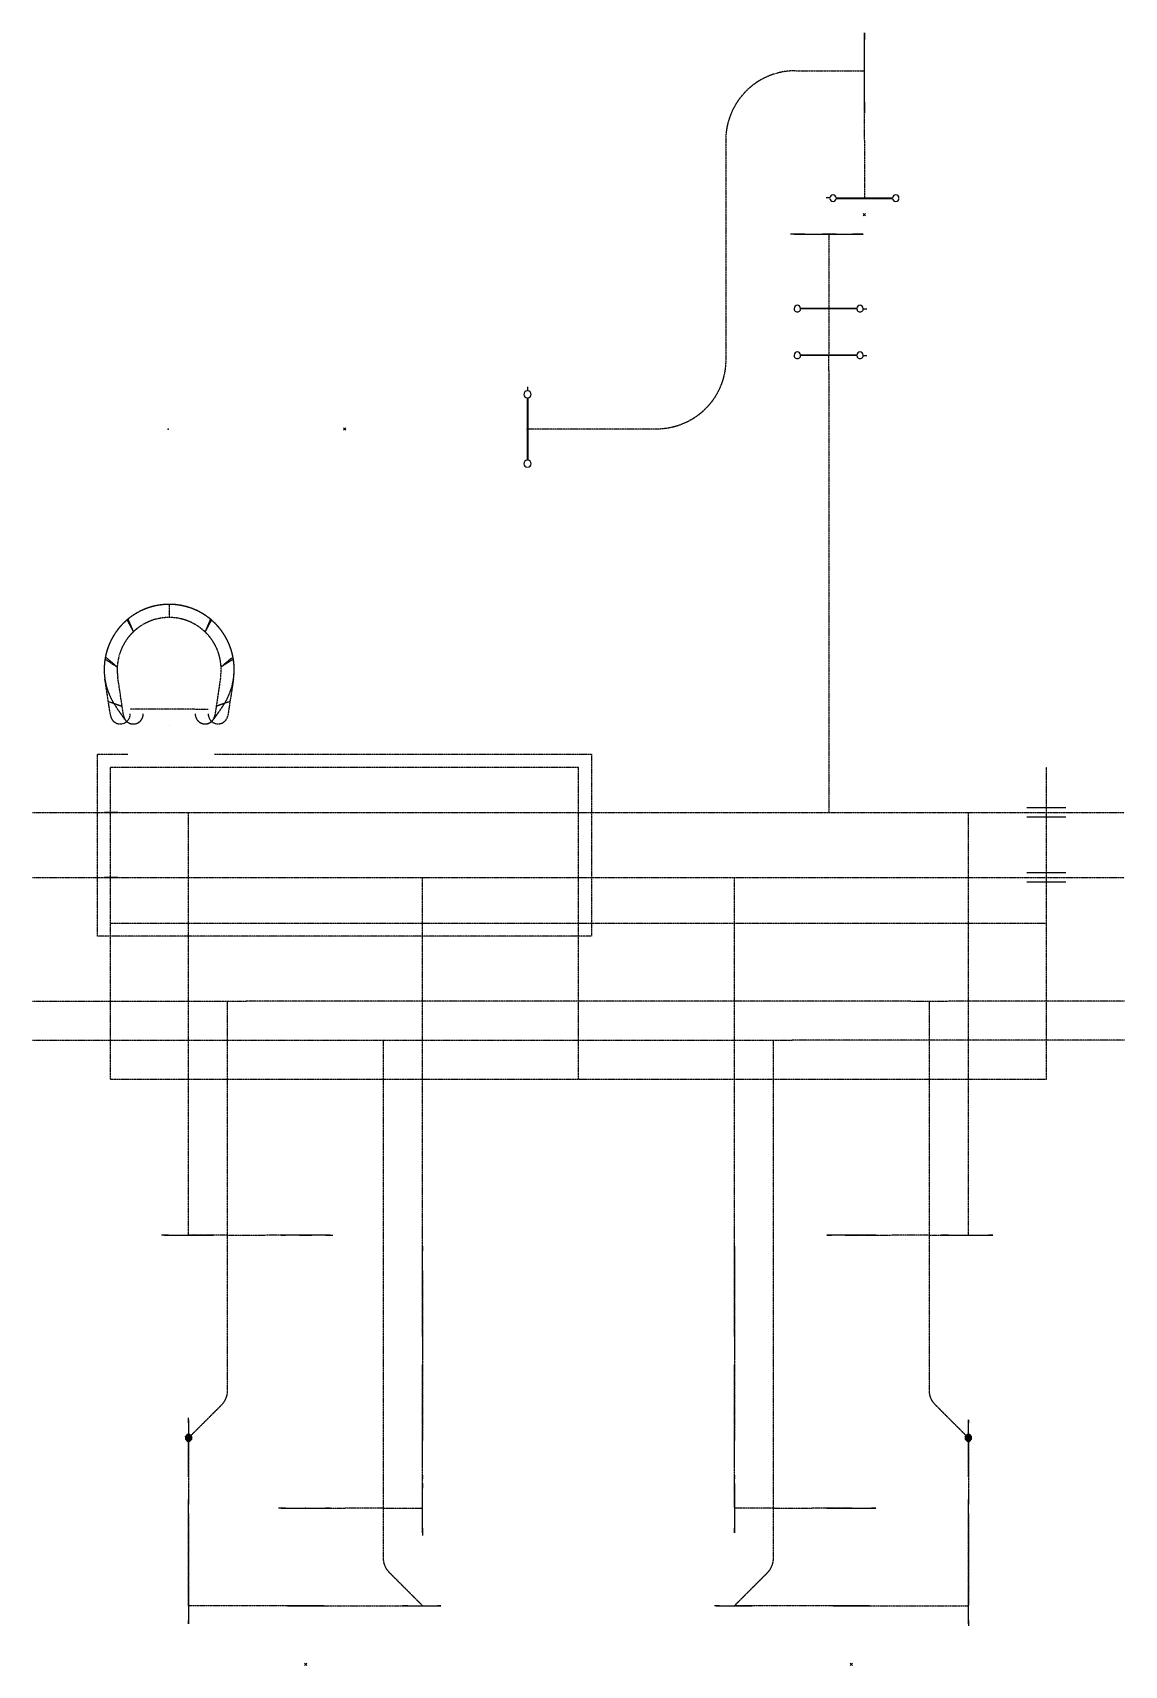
# Model space of a CAD drawing. Extents: x -600 to 7800, y -4509 to 8049.
import ezdxf

# ---------------------------------------------------------------- set-up
doc = ezdxf.new("R2010")
doc.units = 0
doc.linetypes.add('CENTER', pattern=[2, 1.25, -0.25, 0.25, -0.25])
doc.layers.get('0').update_dxf_attribs({"linetype": 'CONTINUOUS'})
for name, color, linetype in [('_100-OH-7001-300_MM-IH50', 2, 'CONTINUOUS'), ('_100-OH-7002-300_MM-IH50', 2, 'CONTINUOUS'), ('_100-OH-7101-300_MM-IH50', 2, 'CONTINUOUS'), ('_100-OH-7102-300_MM-IH50', 2, 'CONTINUOUS'), ('_150-OH-7000-300_MM-IH50', 4, 'CONTINUOUS'), ('_150-OH-7100-300_MM-IH50', 4, 'CONTINUOUS'), ('_200-CU-4003-150_MM', 11, 'CONTINUOUS'), ('_200-CU-4004-150_MM', 11, 'CONTINUOUS'), ('_200-CU-4101-150_MM', 11, 'CONTINUOUS'), ('_200-CU-4102-150_MM', 11, 'CONTINUOUS'), ('_300-CU-4000-150_MM', 40, 'CONTINUOUS'), ('_300-CU-4002-150_MM', 40, 'CONTINUOUS'), ('_300-CU-4100-150_MM', 40, 'CONTINUOUS'), ('_350-CU-4001-150_MM', 80, 'CONTINUOUS'), ('Cl', 6, 'CENTER'), ('Equip', 3, 'CONTINUOUS'), ('System', 7, 'CONTINUOUS')]:
    doc.layers.add(name, color=color, linetype=linetype)

# ---------------------------------------------------------------- blocks, each defined once
blk = doc.blocks.new('xatb')
for p, q in [((-0.35, -0.35), (0.35, 0.35)), ((0.35, -0.35), (-0.35, 0.35))]:
    blk.add_line(p, q)
blk = doc.blocks.new('STOPSIGN')
h = blk.add_hatch()
h.set_pattern_fill('ANSI31', color=1, scale=0.2, style=0)
h.set_pattern_definition([(45, (0, 0), (-0.01767767, 0.01767767), [])])
h.paths.add_polyline_path([(0.41, 1), (-0.41, 1), (-1, 0.41), (-1, -0.41), (-0.41, -1), (0.41, -1), (1, -0.41), (1, 0.41)])
h.paths.add_polyline_path([(0.25, 0, -1), (-0.25, 0, -1)], flags=16)
at = {"color": 1}
for p, q in [((-0.25, 0), (0.25, 0)), ((0, -0.25), (0, 0.25))]:
    blk.add_line(p, q, dxfattribs=at)
blk.add_lwpolyline([(-1, -0.41), (-0.41, -1), (0.41, -1), (1, -0.41), (1, 0.41), (0.41, 1), (-0.41, 1), (-1, 0.41)], close=True, dxfattribs=at)
blk.add_circle((0, 0), 0.25, dxfattribs=at)
blk = doc.blocks.new('gasl')
for p, q in [((0, 0.9), (0, 0)), ((0, 0), (0, -0.9))]:
    blk.add_line(p, q)
for centre in [(0, 1), (0, -1)]:
    blk.add_arc(centre, 0.1, 90, 270)
blk = doc.blocks.new('gasr')
for p, q in [((0, 1.1), (0, 1.21875)), ((0, 0.9), (0, 0)), ((0, 0), (0, -0.9))]:
    blk.add_line(p, q)
for centre in [(0, 1), (0, -1)]:
    blk.add_arc(centre, 0.1, 270, 90)
blk = doc.blocks.new('H1')
blk.add_line((1, 0), (0, 0))
at = {"const_width": 0.0312}
for points in [[(0.016, 0, 1), (-0.016, 0, 1)], [(1.016, 0, 1), (0.984, 0, 1)]]:
    blk.add_lwpolyline(points, format="xyb", close=True, dxfattribs=at)
blk.add_solid([(0.031, 0), (0.198, 0.028), (0.198, -0.028)])
blk = doc.blocks.new('H2')
for p, q in [((0.83, 0.48), (0, 0)), ((0.83, -0.48), (0, 0)), ((1, 0.58), (0.83, 0.48)), ((0.83, -0.48), (0.83, 0.48)), ((1, 0.46), (0.83, 0.36)), ((1, 0.34), (0.83, 0.24)), ((1, 0.22), (0.83, 0.12)), ((1, 0.1), (0.83, 0)), ((1, -0.02), (0.83, -0.12)), ((1, -0.14), (0.83, -0.24)), ((1, -0.26), (0.83, -0.36)), ((1, -0.38), (0.83, -0.48))]:
    blk.add_line(p, q)
at = {"const_width": 0.0521}
blk.add_lwpolyline([(0.03, 0, 1), (-0.03, 0, 1)], format="xyb", close=True, dxfattribs=at)
blk = doc.blocks.new('H6')
for p, q in [((0.5, 0.12), (-0.5, 0.12)), ((0.5, -0.12), (-0.5, -0.12))]:
    blk.add_line(p, q)

msp = doc.modelspace()

# ---------------------------------------------------------------- linework, layer by layer
at = {"extrusion": (0, 0, -1)}
for p, q in [((5800, 7756, 1520), (5800, 7756, 1520)), ((5525, 5747, 2849), (5525, 5747, 2849)), ((2400, -3300, 1156), (2400, -3300, 1156)), ((4800, -3300, 1156), (4800, -3300, 1156))]:
    msp.add_line(p, q, dxfattribs=at)
at = {"extrusion": (0, 1, 0)}
for p, q in [((600, -2759, 844), (600, -2759, 844)), ((6600, -2759, 844), (6600, -2759, 844)), ((600, -3099, 1550), (600, -3099, 1550)), ((6600, -3099, 1550), (6600, -3099, 1550))]:
    msp.add_line(p, q, dxfattribs=at)
at = {"extrusion": (1.83691e-16, 1, 0)}
msp.add_point((5800, 6775, 650), dxfattribs=at)
for p in [(5525, 6500, 1150), (1500, -1200, 1956), (5700, -1200, 1956), (1500, -3300, 1956), (5700, -3300, 1956), (1500, -4050, 1956), (5700, -4050, 1956)]:
    msp.add_point(p)
at = {"extrusion": (-1, 1.83691e-16, 0)}
msp.add_point((443, 5000, 7535), dxfattribs=at)
at = {"extrusion": (1, 3.83537e-17, 0)}
msp.add_point((3206, 5000, 3135), dxfattribs=at)
at = {"extrusion": (0, 0, -1)}
for p in [(1500, -1200, 1044), (5700, -1200, 1044), (1500, -4050, 1044), (5700, -4050, 1044)]:
    msp.add_point(p, dxfattribs=at)
at = {"layer": '_100-OH-7001-300_MM-IH50', "color": 6, "linetype": 'CENTER', "extrusion": (0, -1, 0)}
for points, elevation in [([(900, 4054), (900, 3410)], -600), ([(1500, 2045), (1500, 1959)], 4050)]:
    msp.add_lwpolyline(points, dxfattribs=dict(at, elevation=elevation))
at = {"layer": '_100-OH-7001-300_MM-IH50', "color": 6, "linetype": 'CENTER', "extrusion": (1, 0, 0)}
for points, elevation in [([(600, 3410), (600, 3410, -0.414215), (448, 3257, -0.414215)], 900), ([(-2759, 602), (-2759, 602, -0.414215), (-2912, 450, -0.414215)], 600), ([(-3898, 450), (-3898, 450, -0.414215), (-4050, 602, -0.414215)], 600)]:
    msp.add_lwpolyline(points, format="xyb", dxfattribs=dict(at, elevation=elevation))
at = {"layer": '_100-OH-7001-300_MM-IH50', "color": 6, "linetype": 'CENTER', "extrusion": (-1, 0, 0)}
for points, elevation in [([(2396, 3257), (-448, 3257)], -900), ([(2759, 602), (2759, 688)], -600), ([(2759, 691), (2759, 996)], -600), ([(2759, 1085), (2759, 999)], -600), ([(2759, 1085), (2759, 1445)], -600), ([(2759, 1655), (2759, 3105)], -600), ([(2858, 1550), (2937, 1550)], -600), ([(3062, 450), (2912, 450)], -600), ([(2940, 1550), (3258, 1550)], -600), ([(3062, 450), (3163, 437)], -600), ([(3163, 437), (3243, 437)], -600), ([(3563, 437), (3246, 437)], -600), ([(3340, 1550), (3261, 1550)], -600), ([(3340, 1550), (3952, 1550)], -600), ([(3646, 437), (3567, 437)], -600), ([(3898, 450), (3748, 450)], -600), ([(4050, 602), (4050, 688)], -600), ([(4050, 691), (4050, 996)], -600), ([(4050, 1085), (4050, 999)], -600), ([(4050, 1085), (4050, 1445)], -600), ([(4050, 1655), (4050, 2045)], -600)]:
    msp.add_lwpolyline(points, dxfattribs=dict(at, elevation=elevation))
at = {"layer": '_100-OH-7001-300_MM-IH50', "color": 6, "linetype": 'CENTER', "extrusion": (0, 0, -1), "elevation": -3257}
msp.add_lwpolyline([(-708, -2652), (-855, -2504)], dxfattribs=at)
at = {"layer": '_100-OH-7001-300_MM-IH50', "color": 6, "linetype": 'CENTER', "elevation": 3257}
msp.add_lwpolyline([(855, -2504), (855, -2504, 0.198914), (900, -2396, 0.198914)], format="xyb", dxfattribs=at)
at = {"layer": '_100-OH-7001-300_MM-IH50', "color": 6, "linetype": 'CENTER', "extrusion": (-0.707107, 0.707107, 0), "elevation": -2375}
msp.add_lwpolyline([(1374, 3257), (1374, 3257, -0.414215), (1527, 3105, -0.414215)], format="xyb", dxfattribs=at)
at = {"layer": '_100-OH-7001-300_MM-IH50', "color": 6, "linetype": 'CENTER', "extrusion": (1, 0, 0), "elevation": 600}
for points in [[(-2759, 1445), (-2759, 1550), (-2858, 1550), (-2759, 1550), (-2759, 1655)], [(-3748, 450), (-3646, 437)], [(-4050, 1655), (-4050, 1550), (-3952, 1550), (-4050, 1550), (-4050, 1445)]]:
    msp.add_lwpolyline(points, dxfattribs=at)
at = {"layer": '_100-OH-7001-300_MM-IH50', "color": 6, "linetype": 'CENTER', "extrusion": (0, -1, 0), "elevation": 4050}
for points in [[(600, 2045), (600, 2045, -0.414215), (752, 2197, -0.414215)], [(1348, 2197), (1348, 2197, -0.414215), (1500, 2045, -0.414215)]]:
    msp.add_lwpolyline(points, format="xyb", dxfattribs=at)
at = {"layer": '_100-OH-7001-300_MM-IH50', "color": 6, "linetype": 'CENTER', "extrusion": (0, 1, 0), "elevation": -4050}
msp.add_lwpolyline([(-1348, 2197), (-752, 2197)], dxfattribs=at)
at = {"layer": '_100-OH-7002-300_MM-IH50', "color": 6, "linetype": 'CENTER', "extrusion": (0, -1, 0)}
for points, elevation in [([(6300, 4054), (6300, 3410)], -600), ([(5700, 2045), (5700, 1959)], 4050)]:
    msp.add_lwpolyline(points, dxfattribs=dict(at, elevation=elevation))
at = {"layer": '_100-OH-7002-300_MM-IH50', "color": 6, "linetype": 'CENTER', "extrusion": (1, 0, 0)}
for points, elevation in [([(600, 3410), (600, 3410, -0.414215), (448, 3257, -0.414215)], 6300), ([(-2759, 602), (-2759, 602, -0.414215), (-2912, 450, -0.414215)], 6600), ([(-3898, 450), (-3898, 450, -0.414215), (-4050, 602, -0.414215)], 6600)]:
    msp.add_lwpolyline(points, format="xyb", dxfattribs=dict(at, elevation=elevation))
for points, elevation in [([(-2396, 3257), (448, 3257)], 6300), ([(-2759, 602), (-2759, 688)], 6600), ([(-2759, 691), (-2759, 996)], 6600), ([(-2759, 1085), (-2759, 999)], 6600), ([(-2759, 1445), (-2759, 1550), (-2858, 1550), (-2759, 1550), (-2759, 1655)], 6600), ([(-2759, 1085), (-2759, 1445)], 6600), ([(-2759, 1655), (-2759, 3105)], 6600), ([(-2858, 1550), (-2937, 1550)], 6600), ([(-3062, 450), (-2912, 450)], 6600), ([(-2940, 1550), (-3258, 1550)], 6600), ([(-3163, 437), (-3243, 437)], 6600), ([(-3563, 437), (-3246, 437)], 6600), ([(-3340, 1550), (-3261, 1550)], 6600), ([(-3340, 1550), (-3952, 1550)], 6600), ([(-3646, 437), (-3567, 437)], 6600), ([(-3748, 450), (-3646, 437)], 6600), ([(-3898, 450), (-3748, 450)], 6600), ([(-4050, 1655), (-4050, 1550), (-3952, 1550), (-4050, 1550), (-4050, 1445)], 6600), ([(-4050, 602), (-4050, 688)], 6600), ([(-4050, 691), (-4050, 996)], 6600), ([(-4050, 1085), (-4050, 999)], 6600), ([(-4050, 1085), (-4050, 1445)], 6600), ([(-4050, 1655), (-4050, 2045)], 6600)]:
    msp.add_lwpolyline(points, dxfattribs=dict(at, elevation=elevation))
at = {"layer": '_100-OH-7002-300_MM-IH50', "color": 6, "linetype": 'CENTER', "extrusion": (0, 0, -1), "elevation": -3257}
msp.add_lwpolyline([(-6345, -2504), (-6345, -2504, 0.198914), (-6300, -2396, 0.198914)], format="xyb", dxfattribs=at)
msp.add_lwpolyline([(-6492, -2652), (-6345, -2504)], dxfattribs=at)
at = {"layer": '_100-OH-7002-300_MM-IH50', "color": 6, "linetype": 'CENTER', "extrusion": (-0.707107, -0.707107, 0), "elevation": -2716}
msp.add_lwpolyline([(6466, 3257), (6466, 3257, -0.414215), (6618, 3105, -0.414215)], format="xyb", dxfattribs=at)
at = {"layer": '_100-OH-7002-300_MM-IH50', "color": 6, "linetype": 'CENTER', "extrusion": (-1, 0, 0), "elevation": -6600}
msp.add_lwpolyline([(3062, 450), (3163, 437)], dxfattribs=at)
at = {"layer": '_100-OH-7002-300_MM-IH50', "color": 6, "linetype": 'CENTER', "extrusion": (0, 1, 0), "elevation": -4050}
for points in [[(-5852, 2197), (-5852, 2197, -0.414215), (-5700, 2045, -0.414215)], [(-6600, 2045), (-6600, 2045, -0.414215), (-6448, 2197, -0.414215)]]:
    msp.add_lwpolyline(points, format="xyb", dxfattribs=at)
msp.add_lwpolyline([(-5852, 2197), (-6448, 2197)], dxfattribs=at)
at = {"layer": '_100-OH-7101-300_MM-IH50', "color": 6, "linetype": 'CENTER', "extrusion": (0, -1, 0)}
for points, elevation in [([(2100, 4054), (2100, 3410)], -300), ([(1500, 955), (1500, 1041)], 4050), ([(2400, 1085), (2400, 3105)], 4050), ([(2400, 1085), (2400, 999)], 4050), ([(2400, 691), (2400, 996)], 4050), ([(2400, 602), (2400, 688)], 4050)]:
    msp.add_lwpolyline(points, dxfattribs=dict(at, elevation=elevation))
at = {"layer": '_100-OH-7101-300_MM-IH50', "color": 6, "linetype": 'CENTER', "extrusion": (1, 0, 0), "elevation": 2100}
msp.add_lwpolyline([(300, 3410), (300, 3410, -0.414215), (148, 3257, -0.414215)], format="xyb", dxfattribs=at)
at = {"layer": '_100-OH-7101-300_MM-IH50', "color": 6, "linetype": 'CENTER', "extrusion": (-1, -1.18606e-16, 0), "elevation": -2100}
msp.add_lwpolyline([(3686, 3257), (-148, 3257)], dxfattribs=at)
at = {"layer": '_100-OH-7101-300_MM-IH50', "color": 6, "linetype": 'CENTER', "extrusion": (0, 0, -1), "elevation": -3257}
msp.add_lwpolyline([(-2145, -3795), (-2145, -3795, 0.198914), (-2100, -3686, 0.198914)], format="xyb", dxfattribs=at)
at = {"layer": '_100-OH-7101-300_MM-IH50', "color": 6, "linetype": 'CENTER', "elevation": 3257}
msp.add_lwpolyline([(2292, -3942), (2145, -3795)], dxfattribs=at)
at = {"layer": '_100-OH-7101-300_MM-IH50', "color": 6, "linetype": 'CENTER', "extrusion": (-0.707107, -0.707107, 0), "elevation": 1167}
msp.add_lwpolyline([(4408, 3257), (4408, 3257, -0.414215), (4561, 3105, -0.414215)], format="xyb", dxfattribs=at)
at = {"layer": '_100-OH-7101-300_MM-IH50', "color": 6, "linetype": 'CENTER', "extrusion": (0, -1, 0), "elevation": 4050}
for points in [[(1652, 450), (1652, 450, -0.414215), (1500, 602, -0.414215)], [(2400, 602), (2400, 602, -0.414215), (2248, 450, -0.414215)]]:
    msp.add_lwpolyline(points, format="xyb", dxfattribs=at)
at = {"layer": '_100-OH-7101-300_MM-IH50', "color": 6, "linetype": 'CENTER', "extrusion": (0, 1, 0), "elevation": -4050}
for points in [[(-1500, 955), (-1500, 602)], [(-1652, 450), (-2248, 450)]]:
    msp.add_lwpolyline(points, dxfattribs=at)
at = {"layer": '_100-OH-7102-300_MM-IH50', "color": 6, "linetype": 'CENTER', "extrusion": (0, -1, 0)}
for points, elevation in [([(5100, 4054), (5100, 3410)], -300), ([(4800, 602), (4800, 688)], 4050), ([(4800, 691), (4800, 996)], 4050), ([(4800, 1085), (4800, 999)], 4050), ([(4800, 1085), (4800, 3105)], 4050), ([(5700, 955), (5700, 1041)], 4050)]:
    msp.add_lwpolyline(points, dxfattribs=dict(at, elevation=elevation))
at = {"layer": '_100-OH-7102-300_MM-IH50', "color": 6, "linetype": 'CENTER', "extrusion": (1, 0, 0), "elevation": 5100}
msp.add_lwpolyline([(300, 3410), (300, 3410, -0.414215), (148, 3257, -0.414215)], format="xyb", dxfattribs=at)
msp.add_lwpolyline([(-3686, 3257), (148, 3257)], dxfattribs=at)
at = {"layer": '_100-OH-7102-300_MM-IH50', "color": 6, "linetype": 'CENTER', "elevation": 3257}
msp.add_lwpolyline([(5055, -3795), (5055, -3795, 0.198914), (5100, -3686, 0.198914)], format="xyb", dxfattribs=at)
msp.add_lwpolyline([(4908, -3942), (5055, -3795)], dxfattribs=at)
at = {"layer": '_100-OH-7102-300_MM-IH50', "color": 6, "linetype": 'CENTER', "extrusion": (-0.707107, 0.707107, 0), "elevation": -6258}
msp.add_lwpolyline([(-683, 3257), (-683, 3257, -0.414215), (-530, 3105, -0.414215)], format="xyb", dxfattribs=at)
at = {"layer": '_100-OH-7102-300_MM-IH50', "color": 6, "linetype": 'CENTER', "extrusion": (0, 1, 0), "elevation": -4050}
for points in [[(-4800, 602), (-4800, 602, -0.414215), (-4952, 450, -0.414215)], [(-5548, 450), (-5548, 450, -0.414215), (-5700, 602, -0.414215)]]:
    msp.add_lwpolyline(points, format="xyb", dxfattribs=at)
for points in [[(-5548, 450), (-4952, 450)], [(-5700, 955), (-5700, 602)]]:
    msp.add_lwpolyline(points, dxfattribs=at)
at = {"layer": '_150-OH-7000-300_MM-IH50', "color": 6, "linetype": 'CENTER', "extrusion": (0, -1, 0), "elevation": -600}
for points in [[(-600, 4184), (757, 4184)], [(6157, 4184), (1043, 4184)], [(7800, 4184), (6443, 4184)]]:
    msp.add_lwpolyline(points, dxfattribs=at)
at = {"layer": '_150-OH-7000-300_MM-IH50', "color": 6, "linetype": 'CENTER', "extrusion": (0, 1, 0), "elevation": 600}
for points in [[(-757, 4184), (-900, 4184), (-900, 4054), (-900, 4184), (-1043, 4184)], [(-6157, 4184), (-6300, 4184), (-6300, 4054), (-6300, 4184), (-6443, 4184)]]:
    msp.add_lwpolyline(points, dxfattribs=at)
at = {"layer": '_150-OH-7100-300_MM-IH50', "color": 6, "linetype": 'CENTER', "extrusion": (0, -1, 0), "elevation": -300}
for points in [[(-600, 4184), (1957, 4184)], [(2243, 4184), (4957, 4184)], [(7800, 4184), (5243, 4184)]]:
    msp.add_lwpolyline(points, dxfattribs=at)
at = {"layer": '_150-OH-7100-300_MM-IH50', "color": 6, "linetype": 'CENTER', "extrusion": (0, 1, 0), "elevation": 300}
for points in [[(-1957, 4184), (-2100, 4184), (-2100, 4054), (-2100, 4184), (-2243, 4184)], [(-4957, 4184), (-5100, 4184), (-5100, 4054), (-5100, 4184), (-5243, 4184)]]:
    msp.add_lwpolyline(points, dxfattribs=at)
at = {"layer": '_200-CU-4003-150_MM', "color": 6, "linetype": 'CENTER', "extrusion": (0, -1, 0)}
for points, elevation in [([(600, 3933), (600, 3514)], -2050), ([(600, 1441), (600, 1339)], 1200), ([(600, 1044), (600, 1336)], 1200), ([(600, 939), (600, 1041)], 1200), ([(905, 634), (1195, 634)], 1200), ([(1500, 939), (1500, 1041)], 1200)]:
    msp.add_lwpolyline(points, dxfattribs=dict(at, elevation=elevation))
at = {"layer": '_200-CU-4003-150_MM', "color": 6, "linetype": 'CENTER', "extrusion": (1, 0, 0), "elevation": 600}
msp.add_lwpolyline([(2050, 3514), (2050, 3514, -0.414215), (1745, 3210, -0.414215)], format="xyb", dxfattribs=at)
at = {"layer": '_200-CU-4003-150_MM', "color": 6, "linetype": 'CENTER', "extrusion": (-1, -8.61133e-17, 0), "elevation": -600}
msp.add_lwpolyline([(895, 3210), (-1745, 3210)], dxfattribs=at)
at = {"layer": '_200-CU-4003-150_MM', "color": 6, "linetype": 'CENTER', "extrusion": (-1, 0, 0), "elevation": -600}
msp.add_lwpolyline([(895, 3210), (895, 3210, -0.414215), (1200, 2905, -0.414215)], format="xyb", dxfattribs=at)
at = {"layer": '_200-CU-4003-150_MM', "color": 6, "linetype": 'CENTER', "extrusion": (1, 0, 0), "elevation": 600}
msp.add_lwpolyline([(-1200, 1441), (-1200, 2905)], dxfattribs=at)
at = {"layer": '_200-CU-4003-150_MM', "color": 6, "linetype": 'CENTER', "extrusion": (0, 1, 0), "elevation": -1200}
for points in [[(-600, 939), (-600, 939, -0.414215), (-905, 634, -0.414215)], [(-1195, 634), (-1195, 634, -0.414215), (-1500, 939, -0.414215)]]:
    msp.add_lwpolyline(points, format="xyb", dxfattribs=at)
at = {"layer": '_200-CU-4004-150_MM', "color": 6, "linetype": 'CENTER', "extrusion": (0, -1, 0)}
for points, elevation in [([(6600, 3933), (6600, 3514)], -2050), ([(5700, 939), (5700, 1041)], 1200), ([(6295, 634), (6005, 634)], 1200), ([(6600, 939), (6600, 1041)], 1200), ([(6600, 1044), (6600, 1336)], 1200), ([(6600, 1441), (6600, 1339)], 1200)]:
    msp.add_lwpolyline(points, dxfattribs=dict(at, elevation=elevation))
at = {"layer": '_200-CU-4004-150_MM', "color": 6, "linetype": 'CENTER', "extrusion": (1, 0, 0), "elevation": 6600}
msp.add_lwpolyline([(2050, 3514), (2050, 3514, -0.414215), (1745, 3210, -0.414215)], format="xyb", dxfattribs=at)
msp.add_lwpolyline([(-895, 3210), (1745, 3210)], dxfattribs=at)
at = {"layer": '_200-CU-4004-150_MM', "color": 6, "linetype": 'CENTER', "extrusion": (-1, 0, 0), "elevation": -6600}
msp.add_lwpolyline([(895, 3210), (895, 3210, -0.414215), (1200, 2905, -0.414215)], format="xyb", dxfattribs=at)
at = {"layer": '_200-CU-4004-150_MM', "color": 6, "linetype": 'CENTER', "extrusion": (0, -1, 0), "elevation": 1200}
for points in [[(6005, 634), (6005, 634, -0.414215), (5700, 939, -0.414215)], [(6600, 939), (6600, 939, -0.414215), (6295, 634, -0.414215)]]:
    msp.add_lwpolyline(points, format="xyb", dxfattribs=at)
at = {"layer": '_200-CU-4004-150_MM', "color": 6, "linetype": 'CENTER', "extrusion": (-1, 0, 0), "elevation": -6600}
msp.add_lwpolyline([(1200, 1441), (1200, 2905)], dxfattribs=at)
at = {"layer": '_200-CU-4101-150_MM', "color": 6, "linetype": 'CENTER', "extrusion": (0, -1, 0)}
for points, elevation in [([(2400, 3933), (2400, 3514)], -1550), ([(1500, 2061), (1500, 1959)], 3300), ([(2095, 2366), (1805, 2366)], 3300)]:
    msp.add_lwpolyline(points, dxfattribs=dict(at, elevation=elevation))
at = {"layer": '_200-CU-4101-150_MM', "color": 6, "linetype": 'CENTER', "extrusion": (1, 0, 0), "elevation": 2400}
for points in [[(1550, 3514), (1550, 3514, -0.414215), (1245, 3210, -0.414215)], [(-1474, 905), (-1474, 905, -0.414215), (-1779, 600, -0.414215)], [(-2995, 600), (-2995, 600, -0.414215), (-3300, 905, -0.414215)]]:
    msp.add_lwpolyline(points, format="xyb", dxfattribs=at)
at = {"layer": '_200-CU-4101-150_MM', "color": 6, "linetype": 'CENTER', "extrusion": (-1, 0, 0), "elevation": -2400}
for points in [[(1169, 3210), (-1245, 3210)], [(1979, 600), (2132, 548)]]:
    msp.add_lwpolyline(points, dxfattribs=at)
msp.add_lwpolyline([(1169, 3210), (1169, 3210, -0.414215), (1474, 2905, -0.414215)], format="xyb", dxfattribs=at)
at = {"layer": '_200-CU-4101-150_MM', "color": 6, "linetype": 'CENTER', "extrusion": (1, 0, 0), "elevation": 2400}
for points in [[(-1474, 1861), (-1634, 1861)], [(-1474, 1406), (-1474, 2905)], [(-1474, 1406), (-1474, 1305)], [(-1474, 1010), (-1474, 1302)], [(-1474, 905), (-1474, 1006)], [(-1634, 1861), (-2689, 1861)], [(-1979, 600), (-1779, 600)], [(-2132, 548), (-2208, 548)], [(-2563, 548), (-2211, 548)], [(-2643, 548), (-2567, 548)], [(-2795, 600), (-2643, 548)], [(-2689, 1861), (-2765, 1861)], [(-3060, 1861), (-2768, 1861)], [(-2995, 600), (-2795, 600)], [(-3140, 1861), (-3063, 1861)], [(-3300, 1861), (-3140, 1861)], [(-3300, 1406), (-3300, 2061)], [(-3300, 1406), (-3300, 1305)], [(-3300, 1010), (-3300, 1302)], [(-3300, 905), (-3300, 1006)]]:
    msp.add_lwpolyline(points, dxfattribs=at)
at = {"layer": '_200-CU-4101-150_MM', "color": 6, "linetype": 'CENTER', "extrusion": (0, 1, 0), "elevation": -3300}
for points in [[(-1805, 2366), (-1805, 2366, -0.414215), (-1500, 2061, -0.414215)], [(-2400, 2061), (-2400, 2061, -0.414215), (-2095, 2366, -0.414215)]]:
    msp.add_lwpolyline(points, format="xyb", dxfattribs=at)
at = {"layer": '_200-CU-4102-150_MM', "color": 6, "linetype": 'CENTER', "extrusion": (0, -1, 0)}
for points, elevation in [([(4800, 3933), (4800, 3514)], -1550), ([(5105, 2366), (5395, 2366)], 3300), ([(5700, 2061), (5700, 1959)], 3300)]:
    msp.add_lwpolyline(points, dxfattribs=dict(at, elevation=elevation))
at = {"layer": '_200-CU-4102-150_MM', "color": 6, "linetype": 'CENTER', "extrusion": (1, 0, 0), "elevation": 4800}
for points in [[(1550, 3514), (1550, 3514, -0.414215), (1245, 3210, -0.414215)], [(-1474, 905), (-1474, 905, -0.414215), (-1779, 600, -0.414215)], [(-2995, 600), (-2995, 600, -0.414215), (-3300, 905, -0.414215)]]:
    msp.add_lwpolyline(points, format="xyb", dxfattribs=at)
for points in [[(-1169, 3210), (1245, 3210)], [(-2795, 600), (-2643, 548)]]:
    msp.add_lwpolyline(points, dxfattribs=at)
at = {"layer": '_200-CU-4102-150_MM', "color": 6, "linetype": 'CENTER', "extrusion": (-1, 0, 0), "elevation": -4800}
msp.add_lwpolyline([(1169, 3210), (1169, 3210, -0.414215), (1474, 2905, -0.414215)], format="xyb", dxfattribs=at)
for points in [[(1474, 905), (1474, 1006)], [(1474, 1010), (1474, 1302)], [(1474, 1406), (1474, 1305)], [(1474, 1406), (1474, 2905)], [(1474, 1861), (1634, 1861)], [(1634, 1861), (2689, 1861)], [(1979, 600), (1779, 600)], [(1979, 600), (2132, 548)], [(2132, 548), (2208, 548)], [(2563, 548), (2211, 548)], [(2643, 548), (2567, 548)], [(2689, 1861), (2765, 1861)], [(3060, 1861), (2768, 1861)], [(2995, 600), (2795, 600)], [(3140, 1861), (3063, 1861)], [(3300, 1861), (3140, 1861)], [(3300, 905), (3300, 1006)], [(3300, 1010), (3300, 1302)], [(3300, 1406), (3300, 1305)], [(3300, 1406), (3300, 2061)]]:
    msp.add_lwpolyline(points, dxfattribs=at)
at = {"layer": '_200-CU-4102-150_MM', "color": 6, "linetype": 'CENTER', "extrusion": (0, -1, 0), "elevation": 3300}
for points in [[(4800, 2061), (4800, 2061, -0.414215), (5105, 2366, -0.414215)], [(5395, 2366), (5395, 2366, -0.414215), (5700, 2061, -0.414215)]]:
    msp.add_lwpolyline(points, format="xyb", dxfattribs=at)
at = {"layer": '_300-CU-4000-150_MM', "color": 6, "linetype": 'CENTER', "extrusion": (0, -1, 0), "elevation": -2050}
for points in [[(-600, 4162), (346, 4162)], [(854, 4162), (5271, 4162)], [(5779, 4162), (6346, 4162)], [(6854, 4162), (7800, 4162)]]:
    msp.add_lwpolyline(points, dxfattribs=at)
at = {"layer": '_300-CU-4000-150_MM', "color": 6, "linetype": 'CENTER', "extrusion": (0, 1, 0), "elevation": 2050}
for points in [[(-346, 4162), (-600, 4162), (-600, 3933), (-600, 4162), (-854, 4162)], [(-5271, 4162), (-5525, 4162), (-5525, 3908), (-5525, 4162), (-5779, 4162)], [(-6346, 4162), (-6600, 4162), (-6600, 3933), (-6600, 4162), (-6854, 4162)]]:
    msp.add_lwpolyline(points, dxfattribs=at)
at = {"layer": '_300-CU-4002-150_MM', "color": 6, "linetype": 'CENTER', "extrusion": (1, 0, 0), "elevation": 5525}
msp.add_lwpolyline([(6043, 2849), (6043, 2849, -0.414214), (6500, 2392, -0.414214)], format="xyb", dxfattribs=at)
at = {"layer": '_300-CU-4002-150_MM', "color": 6, "linetype": 'CENTER', "extrusion": (0, -1, 0)}
for points, elevation in [([(5525, 2392), (5525, 2277)], -6500), ([(5525, 1576), (5525, 2274)], -6500), ([(5525, 1458), (5525, 1572)], -6500), ([(5525, 1458), (5525, 1255)], -6500), ([(5525, 1255), (5525, 1153)], -6500), ([(5525, 3908), (5525, 3306)], -2050)]:
    msp.add_lwpolyline(points, dxfattribs=dict(at, elevation=elevation))
at = {"layer": '_300-CU-4002-150_MM', "color": 6, "linetype": 'CENTER', "elevation": 2849}
for points in [[(5525, 6043), (5525, 5928)], [(5525, 5925), (5525, 5570)], [(5525, 5452), (5525, 5566)], [(5525, 5452), (5525, 2507)]]:
    msp.add_lwpolyline(points, dxfattribs=at)
at = {"layer": '_300-CU-4002-150_MM', "color": 6, "linetype": 'CENTER', "extrusion": (-1, 0, 0), "elevation": -5525}
msp.add_lwpolyline([(-2050, 3306), (-2050, 3306, -0.414214), (-2507, 2849, -0.414214)], format="xyb", dxfattribs=at)
at = {"layer": '_300-CU-4100-150_MM', "color": 6, "linetype": 'CENTER', "extrusion": (0, -1, 0), "elevation": -1550}
for points in [[(-600, 4162), (2146, 4162)], [(2654, 4162), (4546, 4162)], [(5054, 4162), (7800, 4162)]]:
    msp.add_lwpolyline(points, dxfattribs=at)
at = {"layer": '_300-CU-4100-150_MM', "color": 6, "linetype": 'CENTER', "extrusion": (0, 1, 0), "elevation": 1550}
for points in [[(-2146, 4162), (-2400, 4162), (-2400, 3933), (-2400, 4162), (-2654, 4162)], [(-4546, 4162), (-4800, 4162), (-4800, 3933), (-4800, 4162), (-5054, 4162)]]:
    msp.add_lwpolyline(points, dxfattribs=at)
at = {"layer": '_350-CU-4001-150_MM', "color": 6, "linetype": 'CENTER', "elevation": 3135}
msp.add_lwpolyline([(4733, 7223), (4733, 7223, -0.414214), (5267, 7756, -0.414214)], format="xyb", dxfattribs=at)
at = {"layer": '_350-CU-4001-150_MM', "color": 6, "linetype": 'CENTER', "extrusion": (0, 1, 0), "elevation": 7756}
msp.add_lwpolyline([(-5800, 2602), (-5800, 2602, -0.414214), (-5267, 3135, -0.414214)], format="xyb", dxfattribs=at)
at = {"layer": '_350-CU-4001-150_MM', "color": 6, "linetype": 'CENTER', "extrusion": (0, -1, 0), "elevation": -7756}
msp.add_lwpolyline([(5800, 2602), (5800, 1841)], dxfattribs=at)
at = {"layer": '_350-CU-4001-150_MM', "color": 6, "linetype": 'CENTER', "extrusion": (1, 0, 0), "elevation": 5800}
for points in [[(7756, 1841), (7756, 1714)], [(7756, 1329), (7756, 1710)], [(7756, 1199), (7756, 1326)]]:
    msp.add_lwpolyline(points, dxfattribs=at)
msp.add_lwpolyline([(7756, 1199), (7756, 1199, -0.414214), (7223, 666, -0.414214)], format="xyb", dxfattribs=at)
at = {"layer": '_350-CU-4001-150_MM', "color": 6, "linetype": 'CENTER'}
for points, elevation in [([(4733, 7223), (4733, 5533)], 3135), ([(5800, 6892), (5800, 6778)], 650), ([(3336, 5000), (3209, 5000)], 3135), ([(4200, 5000), (3336, 5000)], 3135)]:
    msp.add_lwpolyline(points, dxfattribs=dict(at, elevation=elevation))
at = {"layer": '_350-CU-4001-150_MM', "color": 6, "linetype": 'CENTER', "extrusion": (-1, 0, 0), "elevation": -5800}
msp.add_lwpolyline([(-7223, 666), (-6892, 650)], dxfattribs=at)
at = {"layer": '_350-CU-4001-150_MM', "color": 6, "linetype": 'CENTER', "extrusion": (0, 0, -1), "elevation": -3135}
msp.add_lwpolyline([(-4200, 5000), (-4200, 5000, -0.414214), (-4733, 5533, -0.414214)], format="xyb", dxfattribs=at)
at = {"layer": 'Cl'}
for p, q in [((-100, 1100, 5510), (-100, 2500, 5510)), ((-100, 2500, 5510), (132, 2500, 5510)), ((-100, 1100, 6010), (-100, 2500, 6010)), ((-100, 2500, 6010), (132, 2500, 6010)), ((-100, 1100, 6510), (-100, 2500, 6510)), ((-100, 2500, 6510), (132, 2500, 6510)), ((0, 0, 3882), (0, 2400, 3882)), ((0, 1200, 5500), (0, 2400, 5500)), ((0, 2400, 5500), (3600, 2400, 5500)), ((800, 2500, 5510), (3700, 2500, 5510)), ((800, 2500, 6010), (3700, 2500, 6010)), ((800, 2500, 6510), (3700, 2500, 6510)), ((1400, 2500, 5495), (1400, 2500, 6510)), ((3600, 0, 3882), (3600, 2400, 3882)), ((3600, 1200, 5500), (3600, 2400, 5500)), ((3700, 2500, 5510), (3700, 1100, 5510)), ((3700, 2500, 6010), (3700, 1100, 6010)), ((3700, 2500, 6510), (3700, 1100, 6510)), ((7200, 0, 3882), (7200, 2400, 3882)), ((3700, 1900, 5495), (3700, 1900, 6510)), ((0, 1200, 3882), (3600, 1200, 3882)), ((0, 1200, 5500), (3600, 1200, 5500)), ((3600, 1200, 3882), (7200, 1200, 3882)), ((3700, 1100, 5510), (-100, 1100, 5510)), ((3700, 1100, 6010), (-100, 1100, 6010)), ((3700, 1100, 6510), (-100, 1100, 6510)), ((500, 1100, 5495), (500, 1100, 6510)), ((3100, 1100, 5495), (3100, 1100, 6510)), ((0, 0, 3100), (3600, 0, 3100)), ((3600, 0, 3100), (7200, 0, 3100))]:
    msp.add_line(p, q, dxfattribs=at)
at = {"layer": 'Cl', "extrusion": (1, 0, 0)}
for p, q in [((0, 2400), (0, 2400, 4000)), ((0, 2400, 4000), (0, 2400, 5500)), ((3600, 2400), (3600, 2400, 4000)), ((3600, 2400), (3600, 2400, 4000)), ((3600, 2400, 4000), (3600, 2400, 5500)), ((7200, 2400), (7200, 2400, 4000)), ((7200, 2400), (7200, 2400, 4000)), ((0, 1200, 4000), (0, 1200, 5500)), ((3600, 1200, 4000), (3600, 1200, 5500)), ((0, 0), (0, 0, 4000)), ((3600, 0), (3600, 0, 4000)), ((3600, 0), (3600, 0, 4000)), ((7200, 0), (7200, 0, 4000)), ((7200, 0), (7200, 0, 4000))]:
    msp.add_line(p, q, dxfattribs=at)
at = {"layer": 'Cl'}
for points, elevation in [([(151, 2809, -0.92672), (-1, 2797), (-44, 3076, -1.164918), (945, 3076), (902, 2797, -0.92672), (751, 2809)], 6149), ([(251, 2809, -0.730466), (112, 2764), (43, 2862, -1.937986), (858, 2862), (789, 2764, -0.730466), (651, 2809)], 2551), ([(251, 2809, -0.928523), (99, 2797), (55, 3092, -1.16036), (846, 3092), (802, 2797, -0.928523), (651, 2809)], 4981), ([(251, 2809, -0.928523), (99, 2797), (55, 3092, -1.16036), (846, 3092), (802, 2797, -0.928523), (651, 2809)], 3719), ([(251, 2809, -0.928523), (99, 2797), (55, 3092, -1.16036), (846, 3092), (802, 2797, -0.928523), (651, 2809)], 3762)]:
    msp.add_lwpolyline(points, format="xyb", dxfattribs=dict(at, elevation=elevation))
for points in [[(451, 3651, 2500), (451, 3551, 3719)], [(451, 3651, 6200), (451, 3551, 4981)], [(126, 3532, 2500), (175, 3441, 3719)], [(133, 3538, 6200), (175, 3441, 4981)], [(451, 3551, 3719), (451, 3551, 4981)], [(768, 3538, 6200), (727, 3441, 4981)], [(775, 3532, 2500), (727, 3441, 3719)], [(175, 3441, 3719), (175, 3441, 4981)], [(727, 3441, 3719), (727, 3441, 4981)], [(-43, 3231, 2500), (51, 3170, 3719)], [(-40, 3248, 6200), (51, 3170, 4981)], [(51, 3170, 3719), (51, 3170, 4981)], [(941, 3248, 6200), (850, 3170, 4981)], [(944, 3231, 2500), (850, 3170, 3719)], [(850, 3170, 3719), (850, 3170, 4981)], [(-18, 2906, 6200), (89, 2868, 4981)], [(24, 2891, 2500), (89, 2868, 3719)], [(919, 2906, 6200), (813, 2868, 4981)], [(878, 2891, 2500), (813, 2868, 3719)], [(89, 2868, 3719), (89, 2868, 4981)], [(251, 2847, 0), (251, 2847, 5000), (151, 2847, 5100), (151, 2847, 6200)], [(651, 2847, 4981), (251, 2847, 4981)], [(651, 2847, 4601), (251, 2847, 4601)], [(651, 2847, 4221), (251, 2847, 4221)], [(651, 2847, 3841), (251, 2847, 3841)], [(651, 2847, 3461), (251, 2847, 3461)], [(651, 2847, 3081), (251, 2847, 3081)], [(651, 2847, 2701), (251, 2847, 2701)], [(651, 2847, 2321), (251, 2847, 2321)], [(651, 2847, 1941), (251, 2847, 1941)], [(651, 2847, 1561), (251, 2847, 1561)], [(651, 2847, 1181), (251, 2847, 1181)], [(651, 2847, 801), (251, 2847, 801)], [(651, 2847, 421), (251, 2847, 421)], [(651, 2847, 41), (251, 2847, 41)], [(651, 2847, 0), (651, 2847, 5000), (751, 2847, 5100), (751, 2847, 6200)], [(813, 2868, 3719), (813, 2868, 4981)]]:
    msp.add_polyline3d(points, dxfattribs=at)

# ---------------------------------------------------------------- block references
at = {"layer": '_100-OH-7001-300_MM-IH50', "color": 6, "linetype": 'CENTER', "extrusion": (-1, 0, 0)}
for p, xscale, yscale, zscale, rotation in [((2759, 691, -600), 127, 127, 127, 90), ((2759, 999, -600), 127, 127, 127, 90), ((3243, 437, -600), 104.8, 104.8, 104.8, 180), ((3563, 437, -600), 104.8, 104.8, 104.8, 180), ((4050, 691, -600), 127, 127, 127, 90), ((4050, 999, -600), 127, 127, 127, 90)]:
    msp.add_blockref('gasr', p, dxfattribs=dict(at, xscale=xscale, yscale=yscale, zscale=zscale, rotation=rotation))
at = {"layer": '_100-OH-7001-300_MM-IH50', "extrusion": (-1, 0, 0)}
for p, xscale, yscale, zscale, rotation in [((2759, 688, -600), 127, 127, 127, 90), ((2759, 996, -600), 127, 127, 127, 90), ((3246, 437, -600), 104.8, 104.8, 104.8, 180), ((3567, 437, -600), 104.8, 104.8, 104.8, 180), ((4050, 688, -600), 127, 127, 127, 90), ((4050, 996, -600), 127, 127, 127, 90)]:
    msp.add_blockref('gasl', p, dxfattribs=dict(at, xscale=xscale, yscale=yscale, zscale=zscale, rotation=rotation))
at = {"layer": '_100-OH-7001-300_MM-IH50', "extrusion": (-1, 0, 0), "xscale": 104.8, "yscale": 104.8, "zscale": 104.8}
for p in [(2937, 1550, -600), (3258, 1550, -600)]:
    msp.add_blockref('gasl', p, dxfattribs=at)
at = {"layer": '_100-OH-7001-300_MM-IH50', "color": 6, "linetype": 'CENTER', "extrusion": (-1, 0, 0), "xscale": 104.8, "yscale": 104.8, "zscale": 104.8}
for p in [(2940, 1550, -600), (3261, 1550, -600)]:
    msp.add_blockref('gasr', p, dxfattribs=at)
at = {"layer": '_100-OH-7001-300_MM-IH50', "color": 6, "linetype": 'CENTER', "extrusion": (0, -1, 0), "xscale": 127, "yscale": 127, "zscale": 127, "rotation": 90}
msp.add_blockref('gasr', (1500, 1959, 4050), dxfattribs=at)
at = {"layer": '_100-OH-7001-300_MM-IH50', "extrusion": (0, -1, 0), "xscale": 127, "yscale": 127, "zscale": 127, "rotation": 90}
msp.add_blockref('gasl', (1500, 1956, 4050), dxfattribs=at)
at = {"layer": '_100-OH-7002-300_MM-IH50', "extrusion": (1, 0, 0)}
for p, xscale, yscale, zscale, rotation in [((-2759, 688, 6600), 127, 127, 127, 90), ((-2759, 996, 6600), 127, 127, 127, 90), ((-2937, 1550, 6600), 104.8, 104.8, 104.8, 180), ((-3258, 1550, 6600), 104.8, 104.8, 104.8, 180), ((-4050, 688, 6600), 127, 127, 127, 90), ((-4050, 996, 6600), 127, 127, 127, 90)]:
    msp.add_blockref('gasl', p, dxfattribs=dict(at, xscale=xscale, yscale=yscale, zscale=zscale, rotation=rotation))
at = {"layer": '_100-OH-7002-300_MM-IH50', "color": 6, "linetype": 'CENTER', "extrusion": (1, 0, 0)}
for p, xscale, yscale, zscale, rotation in [((-2759, 691, 6600), 127, 127, 127, 90), ((-2759, 999, 6600), 127, 127, 127, 90), ((-2940, 1550, 6600), 104.8, 104.8, 104.8, 180), ((-3261, 1550, 6600), 104.8, 104.8, 104.8, 180), ((-4050, 691, 6600), 127, 127, 127, 90), ((-4050, 999, 6600), 127, 127, 127, 90)]:
    msp.add_blockref('gasr', p, dxfattribs=dict(at, xscale=xscale, yscale=yscale, zscale=zscale, rotation=rotation))
at = {"layer": '_100-OH-7002-300_MM-IH50', "color": 6, "linetype": 'CENTER', "extrusion": (1, 0, 0), "xscale": 104.8, "yscale": 104.8, "zscale": 104.8}
for p in [(-3243, 437, 6600), (-3563, 437, 6600)]:
    msp.add_blockref('gasr', p, dxfattribs=at)
at = {"layer": '_100-OH-7002-300_MM-IH50', "extrusion": (1, 0, 0), "xscale": 104.8, "yscale": 104.8, "zscale": 104.8}
for p in [(-3246, 437, 6600), (-3567, 437, 6600)]:
    msp.add_blockref('gasl', p, dxfattribs=at)
at = {"layer": '_100-OH-7002-300_MM-IH50', "color": 6, "linetype": 'CENTER', "extrusion": (0, -1, 0), "xscale": 127, "yscale": 127, "zscale": 127, "rotation": 90}
msp.add_blockref('gasr', (5700, 1959, 4050), dxfattribs=at)
at = {"layer": '_100-OH-7002-300_MM-IH50', "extrusion": (0, -1, 0), "xscale": 127, "yscale": 127, "zscale": 127, "rotation": 90}
msp.add_blockref('gasl', (5700, 1956, 4050), dxfattribs=at)
at = {"layer": '_100-OH-7101-300_MM-IH50', "extrusion": (0, -1, 0), "xscale": 127, "yscale": 127, "zscale": 127}
for p, rotation in [((1500, 1044, 4050), 270), ((2400, 996, 4050), 90), ((2400, 688, 4050), 90)]:
    msp.add_blockref('gasl', p, dxfattribs=dict(at, rotation=rotation))
at = {"layer": '_100-OH-7101-300_MM-IH50', "color": 6, "linetype": 'CENTER', "extrusion": (0, -1, 0), "xscale": 127, "yscale": 127, "zscale": 127}
for p, rotation in [((1500, 1041, 4050), 270), ((2400, 999, 4050), 90), ((2400, 691, 4050), 90)]:
    msp.add_blockref('gasr', p, dxfattribs=dict(at, rotation=rotation))
at = {"layer": '_100-OH-7102-300_MM-IH50', "color": 6, "linetype": 'CENTER', "extrusion": (0, -1, 0), "xscale": 127, "yscale": 127, "zscale": 127}
for p, rotation in [((4800, 691, 4050), 90), ((4800, 999, 4050), 90), ((5700, 1041, 4050), 270)]:
    msp.add_blockref('gasr', p, dxfattribs=dict(at, rotation=rotation))
at = {"layer": '_100-OH-7102-300_MM-IH50', "extrusion": (0, -1, 0), "xscale": 127, "yscale": 127, "zscale": 127}
for p, rotation in [((4800, 688, 4050), 90), ((4800, 996, 4050), 90), ((5700, 1044, 4050), 270)]:
    msp.add_blockref('gasl', p, dxfattribs=dict(at, rotation=rotation))
at = {"layer": '_200-CU-4003-150_MM', "color": 6, "linetype": 'CENTER', "extrusion": (0, -1, 0), "xscale": 171.45, "yscale": 171.45, "zscale": 171.45}
for p, rotation in [((600, 1339, 1200), 90), ((600, 1044, 1200), 90), ((1500, 1041, 1200), 270)]:
    msp.add_blockref('gasr', p, dxfattribs=dict(at, rotation=rotation))
at = {"layer": '_200-CU-4003-150_MM', "extrusion": (0, -1, 0), "xscale": 171.45, "yscale": 171.45, "zscale": 171.45}
for p, rotation in [((600, 1336, 1200), 90), ((600, 1041, 1200), 90), ((1500, 1044, 1200), 270)]:
    msp.add_blockref('gasl', p, dxfattribs=dict(at, rotation=rotation))
at = {"layer": '_200-CU-4004-150_MM', "extrusion": (0, -1, 0), "xscale": 171.45, "yscale": 171.45, "zscale": 171.45}
for p, rotation in [((5700, 1044, 1200), 270), ((6600, 1041, 1200), 90), ((6600, 1336, 1200), 90)]:
    msp.add_blockref('gasl', p, dxfattribs=dict(at, rotation=rotation))
at = {"layer": '_200-CU-4004-150_MM', "color": 6, "linetype": 'CENTER', "extrusion": (0, -1, 0), "xscale": 171.45, "yscale": 171.45, "zscale": 171.45}
for p, rotation in [((5700, 1041, 1200), 270), ((6600, 1044, 1200), 90), ((6600, 1339, 1200), 90)]:
    msp.add_blockref('gasr', p, dxfattribs=dict(at, rotation=rotation))
at = {"layer": '_200-CU-4101-150_MM', "extrusion": (1, 0, 0), "xscale": 171.45, "yscale": 171.45, "zscale": 171.45, "rotation": 90}
for p in [(-1474, 1302, 2400), (-1474, 1006, 2400), (-3300, 1302, 2400), (-3300, 1006, 2400)]:
    msp.add_blockref('gasl', p, dxfattribs=at)
at = {"layer": '_200-CU-4101-150_MM', "color": 6, "linetype": 'CENTER', "extrusion": (1, 0, 0), "xscale": 171.45, "yscale": 171.45, "zscale": 171.45, "rotation": 90}
for p in [(-1474, 1305, 2400), (-1474, 1010, 2400), (-3300, 1305, 2400), (-3300, 1010, 2400)]:
    msp.add_blockref('gasr', p, dxfattribs=at)
at = {"layer": '_200-CU-4101-150_MM', "color": 6, "linetype": 'CENTER', "extrusion": (1, 0, 0), "xscale": 114.3, "yscale": 114.3, "zscale": 114.3}
for p in [(-2208, 548, 2400), (-2563, 548, 2400), (-2765, 1861, 2400), (-3060, 1861, 2400)]:
    msp.add_blockref('gasr', p, dxfattribs=at)
at = {"layer": '_200-CU-4101-150_MM', "extrusion": (1, 0, 0), "xscale": 114.3, "yscale": 114.3, "zscale": 114.3}
for p in [(-2211, 548, 2400), (-2567, 548, 2400), (-2768, 1861, 2400), (-3063, 1861, 2400)]:
    msp.add_blockref('gasl', p, dxfattribs=at)
at = {"layer": '_200-CU-4101-150_MM', "color": 6, "linetype": 'CENTER', "extrusion": (0, -1, 0), "xscale": 171.45, "yscale": 171.45, "zscale": 171.45, "rotation": 90}
msp.add_blockref('gasr', (1500, 1959, 3300), dxfattribs=at)
at = {"layer": '_200-CU-4101-150_MM', "extrusion": (0, -1, 0), "xscale": 171.45, "yscale": 171.45, "zscale": 171.45, "rotation": 90}
msp.add_blockref('gasl', (1500, 1956, 3300), dxfattribs=at)
at = {"layer": '_200-CU-4102-150_MM', "color": 6, "linetype": 'CENTER', "extrusion": (-1, 0, 0)}
for p, xscale, yscale, zscale, rotation in [((1474, 1010, -4800), 171.45, 171.45, 171.45, 90), ((1474, 1305, -4800), 171.45, 171.45, 171.45, 90), ((2208, 548, -4800), 114.3, 114.3, 114.3, 180), ((2563, 548, -4800), 114.3, 114.3, 114.3, 180), ((2765, 1861, -4800), 114.3, 114.3, 114.3, 180), ((3060, 1861, -4800), 114.3, 114.3, 114.3, 180), ((3300, 1010, -4800), 171.45, 171.45, 171.45, 90), ((3300, 1305, -4800), 171.45, 171.45, 171.45, 90)]:
    msp.add_blockref('gasr', p, dxfattribs=dict(at, xscale=xscale, yscale=yscale, zscale=zscale, rotation=rotation))
at = {"layer": '_200-CU-4102-150_MM', "extrusion": (-1, 0, 0)}
for p, xscale, yscale, zscale, rotation in [((1474, 1006, -4800), 171.45, 171.45, 171.45, 90), ((1474, 1302, -4800), 171.45, 171.45, 171.45, 90), ((2211, 548, -4800), 114.3, 114.3, 114.3, 180), ((2567, 548, -4800), 114.3, 114.3, 114.3, 180), ((2768, 1861, -4800), 114.3, 114.3, 114.3, 180), ((3063, 1861, -4800), 114.3, 114.3, 114.3, 180), ((3300, 1006, -4800), 171.45, 171.45, 171.45, 90), ((3300, 1302, -4800), 171.45, 171.45, 171.45, 90)]:
    msp.add_blockref('gasl', p, dxfattribs=dict(at, xscale=xscale, yscale=yscale, zscale=zscale, rotation=rotation))
at = {"layer": '_200-CU-4102-150_MM', "color": 6, "linetype": 'CENTER', "extrusion": (0, -1, 0), "xscale": 171.45, "yscale": 171.45, "zscale": 171.45, "rotation": 90}
msp.add_blockref('gasr', (5700, 1959, 3300), dxfattribs=at)
at = {"layer": '_200-CU-4102-150_MM', "extrusion": (0, -1, 0), "xscale": 171.45, "yscale": 171.45, "zscale": 171.45, "rotation": 90}
msp.add_blockref('gasl', (5700, 1956, 3300), dxfattribs=at)
at = {"layer": '_300-CU-4002-150_MM', "color": 6, "linetype": 'CENTER', "extrusion": (0, -1, 0), "rotation": 90}
for p, xscale, yscale, zscale in [((5525, 2277, -6500), 241.3, 241.3, 241.3), ((5525, 1576, -6500), 241.3, 241.3, 241.3), ((5525, 1153, -6500), 203.2, 203.2, 203.2)]:
    msp.add_blockref('gasr', p, dxfattribs=dict(at, xscale=xscale, yscale=yscale, zscale=zscale))
at = {"layer": '_300-CU-4002-150_MM', "extrusion": (0, -1, 0), "rotation": 90}
for p, xscale, yscale, zscale in [((5525, 2274, -6500), 241.3, 241.3, 241.3), ((5525, 1572, -6500), 241.3, 241.3, 241.3), ((5525, 1150, -6500), 203.2, 203.2, 203.2)]:
    msp.add_blockref('gasl', p, dxfattribs=dict(at, xscale=xscale, yscale=yscale, zscale=zscale))
at = {"layer": '_300-CU-4002-150_MM', "xscale": 241.3, "yscale": 241.3, "zscale": 241.3, "rotation": 270}
for p in [(5525, 5928, 2849), (5525, 5570, 2849)]:
    msp.add_blockref('gasl', p, dxfattribs=at)
at = {"layer": '_300-CU-4002-150_MM', "color": 6, "linetype": 'CENTER', "xscale": 241.3, "yscale": 241.3, "zscale": 241.3, "rotation": 270}
for p in [(5525, 5925, 2849), (5525, 5566, 2849)]:
    msp.add_blockref('gasr', p, dxfattribs=at)
at = {"layer": '_350-CU-4001-150_MM', "extrusion": (1, 0, 0), "xscale": 266.7, "yscale": 266.7, "zscale": 266.7, "rotation": 90}
for p in [(7756, 1710, 5800), (7756, 1326, 5800)]:
    msp.add_blockref('gasl', p, dxfattribs=at)
at = {"layer": '_350-CU-4001-150_MM', "color": 6, "linetype": 'CENTER', "extrusion": (1, 0, 0), "xscale": 266.7, "yscale": 266.7, "zscale": 266.7, "rotation": 90}
for p in [(7756, 1714, 5800), (7756, 1329, 5800)]:
    msp.add_blockref('gasr', p, dxfattribs=at)
at = {"layer": '_350-CU-4001-150_MM', "color": 6, "linetype": 'CENTER', "xscale": 241.3, "yscale": 241.3, "zscale": 241.3, "rotation": 90}
msp.add_blockref('gasr', (5800, 6778, 650), dxfattribs=at)
at = {"layer": '_350-CU-4001-150_MM', "xscale": 241.3, "yscale": 241.3, "zscale": 241.3, "rotation": 90}
msp.add_blockref('gasl', (5800, 6775, 650), dxfattribs=at)
at = {"layer": '_350-CU-4001-150_MM', "xscale": 266.7, "yscale": 266.7, "zscale": 266.7}
msp.add_blockref('gasl', (3206, 5000, 3135), dxfattribs=at)
at = {"layer": '_350-CU-4001-150_MM', "color": 6, "linetype": 'CENTER', "xscale": 266.7, "yscale": 266.7, "zscale": 266.7}
msp.add_blockref('gasr', (3209, 5000, 3135), dxfattribs=at)
at = {"layer": 'Equip'}
for p, xscale, yscale, zscale, rotation in [((5800, 6650, 650), 25.39999999999964, 25.39999999999964, 25.39999999999998, 270), ((1800, 5000, -15), 25.40000000000055, 25.40000000000009, 25.4, 270), ((1500, -4500, 1500), 25.39999999999964, 25.40000000000009, 25.40000000000009, 90), ((5700, -4500, 1500), 25.39999999999964, 25.39999999999964, 25.40000000000009, 90)]:
    msp.add_blockref('xatb', p, dxfattribs=dict(at, xscale=xscale, yscale=yscale, zscale=zscale, rotation=rotation))
at = {"layer": 'Equip', "extrusion": (0, -1, 0), "rotation": 270}
for name, p, xscale, yscale, zscale in [('H2', (5525, 1150, -6500), 100, 100, 100), ('H2', (0, 4162, -2050), 100, 100, 100), ('H1', (7200, 4162, -2050), 150, 150, 150), ('H2', (0, 4162, -1550), 100, 100, 100), ('H1', (7200, 4162, -1550), 150, 150, 150), ('H1', (600, 939, 1200), 939, 939, 939), ('H2', (1500, 1044, 1200), 100, 100, 100), ('H2', (5700, 1044, 1200), 100, 100, 100), ('H1', (6600, 939, 1200), 939, 939, 939)]:
    msp.add_blockref(name, p, dxfattribs=dict(at, xscale=xscale, yscale=yscale, zscale=zscale))
at = {"layer": 'Equip', "xscale": 300, "yscale": 300, "zscale": 300}
for p in [(7200, 2050, 4162), (7200, 1550, 4162)]:
    msp.add_blockref('H6', p, dxfattribs=at)
at = {"layer": 'System'}
for p in [(451, 2722), (800, 2500, 5510)]:
    msp.add_blockref('xatb', p, dxfattribs=at)
at = {"layer": 'System', "xscale": 25, "yscale": 25, "zscale": 25}
for p in [(600, -2759, 3105), (6600, -2759, 3105)]:
    msp.add_blockref('STOPSIGN', p, dxfattribs=at)

doc.saveas('drawing.dxf')
